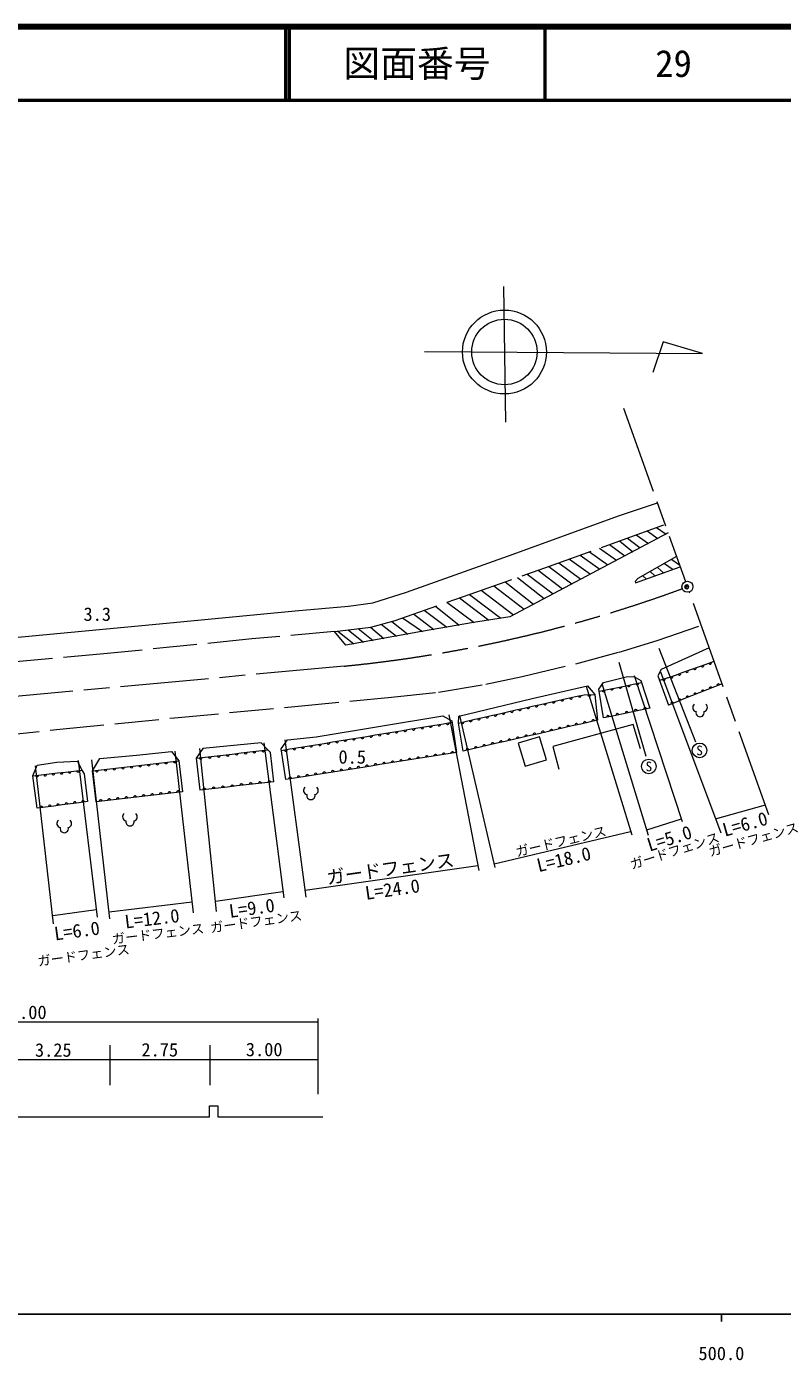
# Model space of a CAD drawing. Units: millimetres, scale not verified. Extents: x 40000 to 680000, y 20000 to 380000.
# Drawn here: x 473588 to 576280, y 198715 to 380000 of the extents above; entities that cross this region are included whole.
import ezdxf
from ezdxf.enums import TextEntityAlignment as Align

# ---------------------------------------------------------------- set-up
doc = ezdxf.new("R2010")
doc.units = ezdxf.units.MM
doc.header["$LTSCALE"] = 1000
doc.header["$PDMODE"] = 32
doc.header["$PDSIZE"] = 500
doc.linetypes.add('CHAIN', pattern=[18.5, 12, -1.5, 3.5, -1.5])
doc.linetypes.add('DASHED', pattern=[7.5, 6, -1.5])
for name, color, linetype, lineweight in [('M-BGD', 7, 'Continuous', 13), ('M-BGD-EXST', 7, 'Continuous', 13), ('M-BMK', 2, 'CHAIN', 13), ('M-BMK-SRVR', 3, 'Continuous', 13), ('M-STR-HTXT', 7, 'Continuous', 13), ('M-TTL', 2, 'Continuous', 140), ('M-TTL-BAND', 7, 'Continuous', 25), ('M-TTL-LINE', 7, 'Continuous', 50)]:
    doc.layers.add(name, color=color, linetype=linetype, lineweight=lineweight)
for name, color, linetype in [('M-BMK-HTXT', 7, 'Continuous'), ('M-OTRS', 6, 'Continuous'), ('M-TTL-TXT', 7, 'Continuous')]:
    doc.layers.add(name, color=color, linetype=linetype)
doc.styles.add('ＭＳ ゴシック', font='')
doc.styles.get('ＭＳ ゴシック').set_extended_font_data('MS Gothic')

msp = doc.modelspace()

# ---------------------------------------------------------------- linework, layer by layer
at = {"layer": 'M-BGD'}
for p, q in [((559165, 311903), (560475, 311030)), ((554153, 310092), (555949, 308633)), ((555227, 310480), (556957, 309167)), ((556420, 310911), (558072, 309758)), ((557918, 311452), (559354, 310437)), ((550090, 308626), (552587, 306852)), ((551456, 309119), (553738, 307462)), ((552814, 309609), (554884, 308069)), ((544536, 306623), (547679, 304253)), ((545921, 307122), (548907, 304903)), ((547352, 307638), (550195, 305586)), ((548809, 308164), (551501, 306277)), ((559311, 306486), (560144, 305770)), ((560287, 307038), (561437, 306228)), ((561258, 307586), (562310, 306858)), ((540275, 305123), (543923, 302263)), ((541599, 305589), (545155, 302916)), ((543104, 306119), (546425, 303588)), ((557302, 305351), (557794, 304938)), ((558330, 305932), (558965, 305353)), ((533762, 302830), (538034, 299596)), ((535370, 303396), (539738, 300046)), ((537089, 304001), (541204, 300823)), ((538594, 304531), (542473, 301495)), ((529158, 301216), (532350, 298664)), ((530687, 301752), (534391, 299019)), ((532398, 302352), (536393, 299336)), ((523207, 299166), (525389, 297435)), ((524681, 299647), (527368, 297792)), ((526167, 300168), (528922, 298064)), ((527603, 300671), (530665, 298369)), ((515874, 297842), (518031, 296105)), ((517294, 298015), (519351, 296344)), ((518642, 298180), (520676, 296584)), ((520306, 298383), (522114, 296843)), ((521766, 298773), (523842, 297156)), ((565952, 293358), (567001, 293731)), ((561755, 291867), (562804, 292240)), ((562804, 292240), (563853, 292613)), ((563853, 292613), (564903, 292985)), ((564903, 292985), (565952, 293358)), ((552533, 289916), (553686, 290146)), ((553686, 290146), (554838, 290376)), ((554838, 290376), (555991, 290606)), ((555991, 290606), (557143, 290835)), ((560705, 291495), (559603, 291103)), ((560705, 291495), (561755, 291867)), ((567057, 290249), (566016, 289840)), ((568099, 290659), (567057, 290249)), ((544601, 288140), (545786, 288404)), ((545786, 288404), (546970, 288667)), ((546970, 288667), (548154, 288930)), ((548154, 288930), (549339, 289193)), ((549339, 289193), (550789, 289220)), ((551381, 289686), (552533, 289916)), ((562890, 288611), (561849, 288201)), ((563932, 289020), (562890, 288611)), ((564974, 289430), (563932, 289020)), ((566016, 289840), (564974, 289430)), ((536717, 286356), (537834, 286610)), ((537834, 286610), (538951, 286863)), ((538951, 286863), (540067, 287117)), ((540067, 287117), (541184, 287370)), ((541184, 287370), (542300, 287624)), ((542300, 287624), (543417, 287877)), ((543417, 287877), (544601, 288140)), ((554492, 286563), (553235, 286296)), ((555749, 286831), (554492, 286563)), ((557007, 287099), (555749, 286831)), ((558264, 287367), (557007, 287099)), ((561849, 288201), (560807, 287791)), ((525591, 284487), (526750, 284678)), ((526750, 284678), (527908, 284869)), ((527908, 284869), (529067, 285060)), ((529067, 285060), (530225, 285250)), ((530225, 285250), (531384, 285441)), ((532251, 285342), (533368, 285596)), ((533368, 285596), (534484, 285849)), ((534484, 285849), (535601, 286103)), ((535601, 286103), (536717, 286356)), ((546599, 284681), (545459, 284419)), ((547739, 284943), (546599, 284681)), ((548879, 285205), (547739, 284943)), ((550018, 285466), (548879, 285205)), ((551158, 285728), (550018, 285466)), ((553235, 286296), (551978, 286028)), ((515165, 282770), (516323, 282961)), ((516323, 282961), (517482, 283152)), ((517482, 283152), (518640, 283342)), ((518640, 283342), (519799, 283533)), ((519799, 283533), (520957, 283724)), ((520957, 283724), (522116, 283915)), ((522116, 283915), (523274, 284106)), ((523274, 284106), (524433, 284296)), ((524433, 284296), (525591, 284487)), ((538621, 282848), (537481, 282586)), ((539760, 283110), (538621, 282848)), ((540900, 283372), (539760, 283110)), ((543276, 283477), (540393, 282610)), ((542040, 283634), (540900, 283372)), ((543180, 283895), (542040, 283634)), ((544319, 284157), (543180, 283895)), ((544218, 280346), (543276, 283477)), ((545459, 284419), (544319, 284157)), ((500287, 280986), (501504, 281131)), ((501504, 281131), (502721, 281277)), ((502721, 281277), (503937, 281423)), ((503937, 281423), (505154, 281569)), ((505154, 281569), (506371, 281715)), ((508214, 281625), (509372, 281816)), ((509372, 281816), (510531, 282007)), ((510531, 282007), (511689, 282198)), ((511689, 282198), (512848, 282388)), ((512848, 282388), (514006, 282579)), ((514006, 282579), (515165, 282770)), ((530855, 281149), (529696, 280966)), ((532015, 281333), (530855, 281149)), ((534062, 281801), (532922, 281539)), ((535201, 282063), (534062, 281801)), ((536341, 282324), (535201, 282063)), ((537481, 282586), (536341, 282324)), ((540393, 282610), (541336, 279479)), ((484898, 279121), (486071, 279260)), ((486071, 279260), (487244, 279398)), ((487244, 279398), (488417, 279536)), ((488417, 279536), (489590, 279674)), ((489590, 279674), (490764, 279812)), ((490764, 279812), (491937, 279950)), ((491937, 279950), (493110, 280088)), ((493110, 280088), (494283, 280226)), ((496637, 280548), (497853, 280694)), ((497853, 280694), (499070, 280840)), ((499070, 280840), (500287, 280986)), ((519260, 279319), (518101, 279136)), ((520420, 279502), (519260, 279319)), ((521579, 279685), (520420, 279502)), ((522739, 279868), (521579, 279685)), ((523898, 280051), (522739, 279868)), ((525058, 280234), (523898, 280051)), ((526217, 280417), (525058, 280234)), ((527377, 280600), (526217, 280417)), ((528536, 280783), (527377, 280600)), ((529696, 280966), (528536, 280783)), ((541336, 279479), (544218, 280346)), ((474442, 278162), (475551, 278293)), ((475551, 278293), (476660, 278423)), ((476660, 278423), (477769, 278554)), ((477769, 278554), (478877, 278685)), ((478877, 278685), (479986, 278815)), ((479986, 278815), (481095, 278946)), ((482551, 278845), (483724, 278983)), ((483724, 278983), (484898, 279121)), ((507196, 277370), (505934, 277225)), ((509984, 277855), (508825, 277672)), ((511144, 278038), (509984, 277855)), ((512303, 278221), (511144, 278038)), ((513463, 278404), (512303, 278221)), ((514622, 278587), (513463, 278404)), ((515782, 278770), (514622, 278587)), ((516941, 278953), (515782, 278770)), ((518101, 279136), (516941, 278953)), ((491236, 275597), (490066, 275462)), ((492406, 275732), (491236, 275597)), ((493576, 275867), (492406, 275732)), ((494746, 276003), (493576, 275867)), ((498361, 276350), (497099, 276204)), ((499623, 276495), (498361, 276350)), ((500885, 276641), (499623, 276495)), ((502147, 276787), (500885, 276641)), ((503409, 276933), (502147, 276787)), ((504672, 277079), (503409, 276933)), ((505934, 277225), (504672, 277079)), ((476151, 273907), (475014, 273755)), ((477288, 274058), (476151, 273907)), ((478425, 274210), (477288, 274058)), ((479563, 274362), (478425, 274210)), ((480700, 274514), (479563, 274362)), ((481837, 274666), (480700, 274514)), ((484217, 274785), (483047, 274650)), ((485387, 274920), (484217, 274785)), ((486557, 275056), (485387, 274920)), ((487727, 275191), (486557, 275056)), ((488897, 275326), (487727, 275191)), ((490066, 275462), (488897, 275326)), ((513202, 234886), (513202, 245174)), ((513202, 244674), (434347, 244674)), ((484871, 241533), (484871, 236118)), ((498495, 241533), (498495, 236118)), ((434347, 239612), (513202, 239612))]:
    msp.add_line(p, q, dxfattribs=at)
for points in [[(358224, 285940), (376647, 287660), (397410, 289569), (415605, 291365), (430887, 292957), (450702, 294980), (467072, 296511), (490683, 298717), (510073, 300597), (517309, 301246), (520613, 301665), (525187, 303125), (539713, 308305), (554038, 313489), (559305, 315266)], [(560764, 311184), (539250, 299788), (534304, 299006), (527259, 297773), (516966, 295913), (515443, 297789)], [(561917, 307958), (556634, 304974), (556269, 304594), (556327, 304419), (562412, 306573)], [(566348, 295558), (559794, 292619), (559362, 291765), (560807, 287791)], [(532922, 281539), (532251, 285342), (532309, 286271), (542295, 288690), (549793, 290393), (550789, 289220), (551158, 285728)], [(551978, 286028), (551341, 289930), (551994, 290845), (555080, 291645), (556092, 291661), (557056, 291106), (558264, 287367)], [(508825, 277672), (508181, 281835), (509046, 283062), (512948, 283464), (530164, 286300), (531351, 285657), (532015, 281333)], [(557021, 281825), (556027, 285138), (545107, 282137), (545901, 279086)], [(483047, 274650), (482551, 278845), (483516, 280521), (488511, 280991), (493258, 281493), (494283, 280226), (494746, 276003)], [(507196, 277370), (506713, 281353), (506371, 281715), (505466, 282660), (497542, 281876), (496637, 280548), (497099, 276204)], [(475014, 273755), (474442, 278162), (475035, 279635), (477700, 280037), (480505, 280156), (481095, 278946), (481379, 278452), (481837, 274666)], [(434227, 231703), (448476, 231703), (448476, 232918), (449349, 232918), (449349, 231791), (498436, 231791), (498436, 233330), (499556, 233330), (499556, 231791), (513819, 231791)]]:
    msp.add_lwpolyline(points, dxfattribs=at)
at = {"layer": 'M-BGD', "linetype": 'DASHED'}
for points in [[(515443, 297789), (520366, 298391), (523671, 299293), (533856, 302863), (544656, 306665), (554542, 310232), (560354, 312332)], [(515443, 297789), (504195, 296783), (484557, 294785), (465698, 293058), (444236, 291084), (425398, 289224), (403321, 287096), (389387, 285619), (364374, 283294)], [(371116, 274451), (389148, 276235), (409489, 278082), (427060, 279682), (446170, 281497), (461864, 282790), (478112, 284513), (493683, 286052), (510023, 287590), (523163, 288852), (529564, 289529), (535995, 290637), (540919, 291652), (548212, 293406), (554089, 294976), (559259, 296576), (565252, 298625)]]:
    msp.add_lwpolyline(points, dxfattribs=at)
at = {"layer": 'M-BGD'}
for centre, radius, start, end in [((562284, 292041), 186, 195.27285, 23.82983), ((563333, 292413), 186, 195.26954, 23.83024), ((564383, 292786), 186, 195.27223, 23.82755), ((565432, 293159), 186, 195.27144, 23.83228), ((566481, 293531), 186, 195.27082, 23.82999), ((553110, 290027), 196, 190.07796, 12.47248), ((554263, 290257), 196, 190.07515, 12.47529), ((555415, 290487), 196, 190.07828, 12.47504), ((556568, 290717), 196, 190.07796, 12.47248), ((560185, 291295), 186, 195.27285, 23.82983), ((561235, 291668), 186, 195.26954, 23.83024), ((566532, 290056), 187, 17.48551, 205.44835), ((567573, 290466), 187, 17.48551, 205.44835), ((545193, 288274), 202, 193.15382, 11.90195), ((546377, 288537), 202, 193.15488, 11.90305), ((547562, 288800), 202, 193.15767, 11.90025), ((548746, 289064), 202, 193.15691, 11.90163), ((550063, 289252), 246, 191.83222, 350.26349), ((551958, 289797), 196, 190.07828, 12.47504), ((562365, 288418), 187, 17.48651, 205.44908), ((563407, 288828), 187, 17.48651, 205.44908), ((564448, 289237), 187, 17.48917, 205.44642), ((565490, 289647), 187, 17.48585, 205.44688), ((537278, 286474), 191, 190.10213, 15.48045), ((538394, 286728), 191, 190.10677, 15.47808), ((539511, 286981), 191, 190.10636, 15.47555), ((540627, 287235), 191, 190.10357, 15.47834), ((541744, 287488), 191, 190.10677, 15.47808), ((542861, 287742), 191, 190.10636, 15.47555), ((544009, 288011), 202, 193.15691, 11.90163), ((553867, 286415), 215, 15.96306, 188.08394), ((555124, 286683), 215, 15.96233, 188.08522), ((556381, 286951), 215, 15.96233, 188.08522), ((557638, 287218), 215, 15.96306, 188.08394), ((561323, 288008), 187, 17.48446, 205.4494), ((527330, 284769), 196, 188.10332, 10.60134), ((528488, 284960), 196, 188.10476, 10.59943), ((529647, 285151), 196, 188.10069, 10.60108), ((530805, 285341), 196, 188.10332, 10.60134), ((532811, 285460), 191, 190.10357, 15.47834), ((533928, 285714), 191, 190.10357, 15.47834), ((535045, 285967), 191, 190.10595, 15.47956), ((536161, 286221), 191, 190.10213, 15.48045), ((546028, 284555), 195, 11.45871, 194.41771), ((547168, 284817), 195, 11.4615, 194.41492), ((548308, 285079), 195, 11.45729, 194.41979), ((549447, 285340), 195, 11.4615, 194.41492), ((550587, 285602), 195, 11.4615, 194.41492), ((552609, 286147), 215, 15.96233, 188.08522), ((515745, 282861), 196, 188.10305, 10.59872), ((516903, 283052), 196, 188.10069, 10.60108), ((518062, 283243), 196, 188.10379, 10.60088), ((519220, 283434), 196, 188.10167, 10.59963), ((520379, 283624), 196, 188.10069, 10.60108), ((521537, 283815), 196, 188.10332, 10.60134), ((522696, 284006), 196, 188.10069, 10.60108), ((523854, 284197), 196, 188.10379, 10.60088), ((525013, 284388), 196, 188.10332, 10.60134), ((526171, 284578), 196, 188.10069, 10.60108), ((538050, 282722), 195, 11.4615, 194.41492), ((539189, 282984), 195, 11.46187, 194.41742), ((540329, 283246), 195, 11.46086, 194.41556), ((541469, 283508), 195, 11.46187, 194.41742), ((542609, 283769), 195, 11.4615, 194.41492), ((543748, 284031), 195, 11.45871, 194.41771), ((544888, 284293), 195, 11.4615, 194.41492), ((500895, 281063), 204, 188.03883, 5.62912), ((502112, 281209), 204, 188.03869, 5.62647), ((503328, 281354), 204, 188.04028, 5.628), ((504545, 281500), 204, 188.03729, 5.6282), ((505762, 281646), 204, 188.04028, 5.628), ((508794, 281717), 196, 188.10379, 10.60088), ((509952, 281907), 196, 188.10167, 10.59963), ((511111, 282098), 196, 188.10379, 10.60088), ((512269, 282289), 196, 188.10332, 10.60134), ((513428, 282480), 196, 188.10069, 10.60108), ((514586, 282670), 196, 188.10379, 10.60088), ((529115, 280879), 196, 7.70677, 190.23422), ((530275, 281062), 196, 7.70795, 190.22969), ((531434, 281245), 196, 7.70821, 190.23232), ((533491, 281675), 195, 11.4615, 194.41492), ((534630, 281936), 195, 11.4615, 194.41492), ((535770, 282198), 195, 11.4615, 194.41492), ((536910, 282460), 195, 11.4615, 194.41492), ((485485, 279187), 197, 185.81465, 7.61421), ((486658, 279326), 197, 185.8159, 7.60973), ((487831, 279464), 197, 185.81305, 7.61257), ((489004, 279602), 197, 185.81609, 7.61242), ((490177, 279740), 197, 185.8159, 7.60973), ((491351, 279878), 197, 185.81609, 7.61242), ((492524, 280016), 197, 185.81609, 7.61242), ((493697, 280154), 197, 185.81445, 7.61151), ((497244, 280625), 204, 188.04028, 5.628), ((498461, 280771), 204, 188.03729, 5.6282), ((499678, 280917), 204, 188.04062, 5.62766), ((517520, 279049), 196, 7.70821, 190.23232), ((518680, 279232), 196, 7.70651, 190.23159), ((519839, 279415), 196, 7.70677, 190.23422), ((520999, 279598), 196, 7.70821, 190.23232), ((522158, 279781), 196, 7.70821, 190.23232), ((523318, 279964), 196, 7.70677, 190.23422), ((524477, 280147), 196, 7.70651, 190.23159), ((525637, 280330), 196, 7.70821, 190.23232), ((526796, 280513), 196, 7.70821, 190.23232), ((527956, 280696), 196, 7.70777, 190.23277), ((474998, 278214), 187, 182.59419, 10.84509), ((476107, 278345), 187, 182.59297, 10.84973), ((477216, 278475), 187, 182.59301, 10.84663), ((478325, 278606), 187, 182.59268, 10.84696), ((479433, 278737), 187, 182.59301, 10.84663), ((480542, 278867), 187, 182.59297, 10.84973), ((483138, 278911), 197, 185.81465, 7.61421), ((484311, 279049), 197, 185.81445, 7.61151), ((506566, 277285), 212, 9.85692, 183.32278), ((509404, 277768), 196, 7.70677, 190.23422), ((510563, 277951), 196, 7.70651, 190.23159), ((511723, 278134), 196, 7.70821, 190.23232), ((512882, 278317), 196, 7.70751, 190.23014), ((514042, 278500), 196, 7.70677, 190.23422), ((515201, 278683), 196, 7.70677, 190.23422), ((516361, 278866), 196, 7.70821, 190.23232), ((489481, 275398), 196, 5.52017, 187.67116), ((490651, 275533), 196, 5.52036, 187.67386), ((491821, 275668), 196, 5.52017, 187.67116), ((492991, 275803), 196, 5.52017, 187.67116), ((494161, 275939), 196, 5.52017, 187.67116), ((497732, 276265), 212, 9.85692, 183.32278), ((498994, 276411), 212, 9.85984, 183.32255), ((500256, 276556), 212, 9.85692, 183.32278), ((501518, 276702), 212, 9.85849, 183.32421), ((502780, 276848), 212, 9.8559, 183.32412), ((504042, 276994), 212, 9.857, 183.32539), ((505304, 277140), 212, 9.85984, 183.32255), ((475582, 273839), 191, 5.03038, 190.18307), ((476719, 273991), 191, 5.03, 190.18345), ((477856, 274143), 191, 5.0289, 190.18494), ((478993, 274295), 191, 5.03011, 190.18036), ((480130, 274447), 191, 5.02728, 190.1832), ((481267, 274598), 191, 5.0258, 190.18507), ((483632, 274721), 196, 5.51984, 187.67149), ((484802, 274856), 196, 5.51984, 187.67149), ((485971, 274992), 196, 5.51588, 187.67579), ((487141, 275127), 196, 5.52017, 187.67116), ((488311, 275262), 196, 5.52036, 187.67386)]:
    msp.add_arc(centre, radius, start, end, dxfattribs=at)
at = {"layer": 'M-BGD-EXST'}
for p, q in [((564545, 282749), (559558, 295474)), ((554056, 293639), (557737, 280825))]:
    msp.add_line(p, q, dxfattribs=at)
for centre in [(565030, 281617), (558142, 279440)]:
    msp.add_circle(centre, 1000, dxfattribs=at)
for centre, radius, start, end in [((564674, 287457), 576, 130.6006, 257.47189), ((565099, 286760), 566, 166.31445, 13.68555), ((565524, 287457), 576, 282.52967, 49.39784), ((511785, 276190), 576, 130.6006, 257.47189), ((512210, 275494), 566, 166.31445, 13.68555), ((512635, 276190), 576, 282.52811, 49.3994), ((478266, 271699), 576, 130.60099, 257.4715), ((479116, 271699), 576, 282.5285, 49.39901), ((487200, 272614), 576, 130.60099, 257.4715), ((487625, 271918), 566, 166.31445, 13.68555), ((488050, 272614), 576, 282.5285, 49.39901), ((478691, 271003), 566, 166.31445, 13.68555)]:
    msp.add_arc(centre, radius, start, end, dxfattribs=at)
at = {"layer": 'M-BMK'}
for p, q in [((554699, 328154), (563128, 304568)), ((574464, 272848), (563633, 303156)), ((516717, 293076), (465864, 288368))]:
    msp.add_line(p, q, dxfattribs=at)
msp.add_arc((498506, 478199), 186016, 275.61825, 290.18186, dxfattribs=at)
at = {"layer": 'M-BMK-SRVR'}
msp.add_line((538367, 344675), (538669, 326221), dxfattribs=at)
msp.add_lwpolyline([(527667, 335857), (565443, 335584), (560069, 337150), (558697, 332993)], dxfattribs=at)
for centre, radius in [((538513, 335778), 5700), ((538513, 335778), 4446), ((563386, 303864), 750)]:
    msp.add_circle(centre, radius, dxfattribs=at)
at = {"layer": 'M-OTRS'}
msp.add_point((563291, 303857), dxfattribs=at)
at = {"layer": 'M-STR-HTXT'}
for p, q in [((559728, 292306), (567906, 270416)), ((549622, 290369), (555806, 270134)), ((551774, 290735), (558070, 270111)), ((562719, 271902), (556210, 291763)), ((530976, 286444), (535039, 265318)), ((537237, 265705), (532445, 286386)), ((511587, 261654), (508708, 283077)), ((493724, 281498), (496232, 259549)), ((499390, 259703), (497130, 281869)), ((505798, 282674), (508522, 261561)), ((477255, 258032), (474809, 279547)), ((480598, 280259), (483168, 258960)), ((484901, 258713), (482425, 280352)), ((567202, 272299), (573977, 274212)), ((557850, 270832), (562577, 272335)), ((537125, 266188), (555665, 270596)), ((511454, 262643), (534909, 265996)), ((499242, 261147), (508410, 262429)), ((477125, 259177), (483045, 259974)), ((484791, 259681), (496062, 261039))]:
    msp.add_line(p, q, dxfattribs=at)
at = {"layer": 'M-TTL'}
msp.add_line((680000, 380000), (40000, 380000), dxfattribs=at)
at = {"layer": 'M-TTL-BAND'}
for p, q in [((40000, 205000), (579000, 205000)), ((568000, 205000), (568000, 204000))]:
    msp.add_line(p, q, dxfattribs=at)
at = {"layer": 'M-TTL-LINE'}
for p, q in [((508747, 380000), (508747, 370000)), ((509247, 380000), (509247, 370000)), ((543997, 380000), (543997, 370000)), ((40000, 370000), (680000, 370000))]:
    msp.add_line(p, q, dxfattribs=at)

# ---------------------------------------------------------------- texts
at = {"layer": 'M-BGD', "style": 'ＭＳ ゴシック'}
for s, p in [('16.00', (473180, 246029)), ('3.25', (477203, 240898)), ('2.75', (491676, 240933)), ('3.00', (505866, 240969))]:
    msp.add_text(s, height=1833, dxfattribs=at).set_placement(p, align=Align.MIDDLE_CENTER)
at = {"layer": 'M-BGD-EXST', "style": 'ＭＳ ゴシック'}
for p in [(565030, 281617), (558142, 279440)]:
    msp.add_text('S', height=1320, dxfattribs=at).set_placement(p, align=Align.MIDDLE_CENTER)
at = {"layer": 'M-BMK-HTXT', "style": 'ＭＳ ゴシック'}
for s, p in [('3.3', (483180, 300148)), ('0.5', (517830, 280737))]:
    msp.add_text(s, height=1833, dxfattribs=at).set_placement(p, align=Align.MIDDLE_CENTER)
at = {"layer": 'M-STR-HTXT', "style": 'ＭＳ ゴシック'}
for s, height, rotation, p in [('L=6.0', 1833, 15.762, (571216, 271607)), ('ガードフェンス', 1320, 13.373, (546187, 269267)), ('ガードフェンス', 1320, 17.641, (561638, 267982)), ('L=5.0', 1833, 17.641, (560929, 269666)), ('ガードフェンス', 1320, 15.762, (572364, 269521)), ('L=18.0', 1833, 13.373, (546579, 266822)), ('ガードフェンス', 1833, 8.136, (523005, 265557)), ('L=24.0', 1833, 8.136, (523294, 262744)), ('L=9.0', 1833, 7.964, (504184, 260190)), ('L=12.0', 1833, 6.87, (490625, 258765)), ('ガードフェンス', 1320, 7.964, (504764, 258360)), ('L=6.0', 1833, 7.672, (480419, 257105)), ('ガードフェンス', 1320, 6.87, (491435, 256712)), ('ガードフェンス', 1320, 7.672, (481324, 253800))]:
    msp.add_text(s, height=height, rotation=rotation, dxfattribs=at).set_placement(p, align=Align.MIDDLE_CENTER)
at = {"layer": 'M-TTL-BAND', "style": 'ＭＳ ゴシック'}
msp.add_text('500.0', height=1833, dxfattribs=at).set_placement((568000, 198195), align=Align.BOTTOM_CENTER)
at = {"layer": 'M-TTL-TXT', "style": 'ＭＳ ゴシック'}
for s, p in [('図面番号', (526622, 375000)), ('29', (561497, 375000))]:
    msp.add_text(s, height=3666, dxfattribs=at).set_placement(p, align=Align.MIDDLE_CENTER)

doc.saveas('drawing.dxf')
